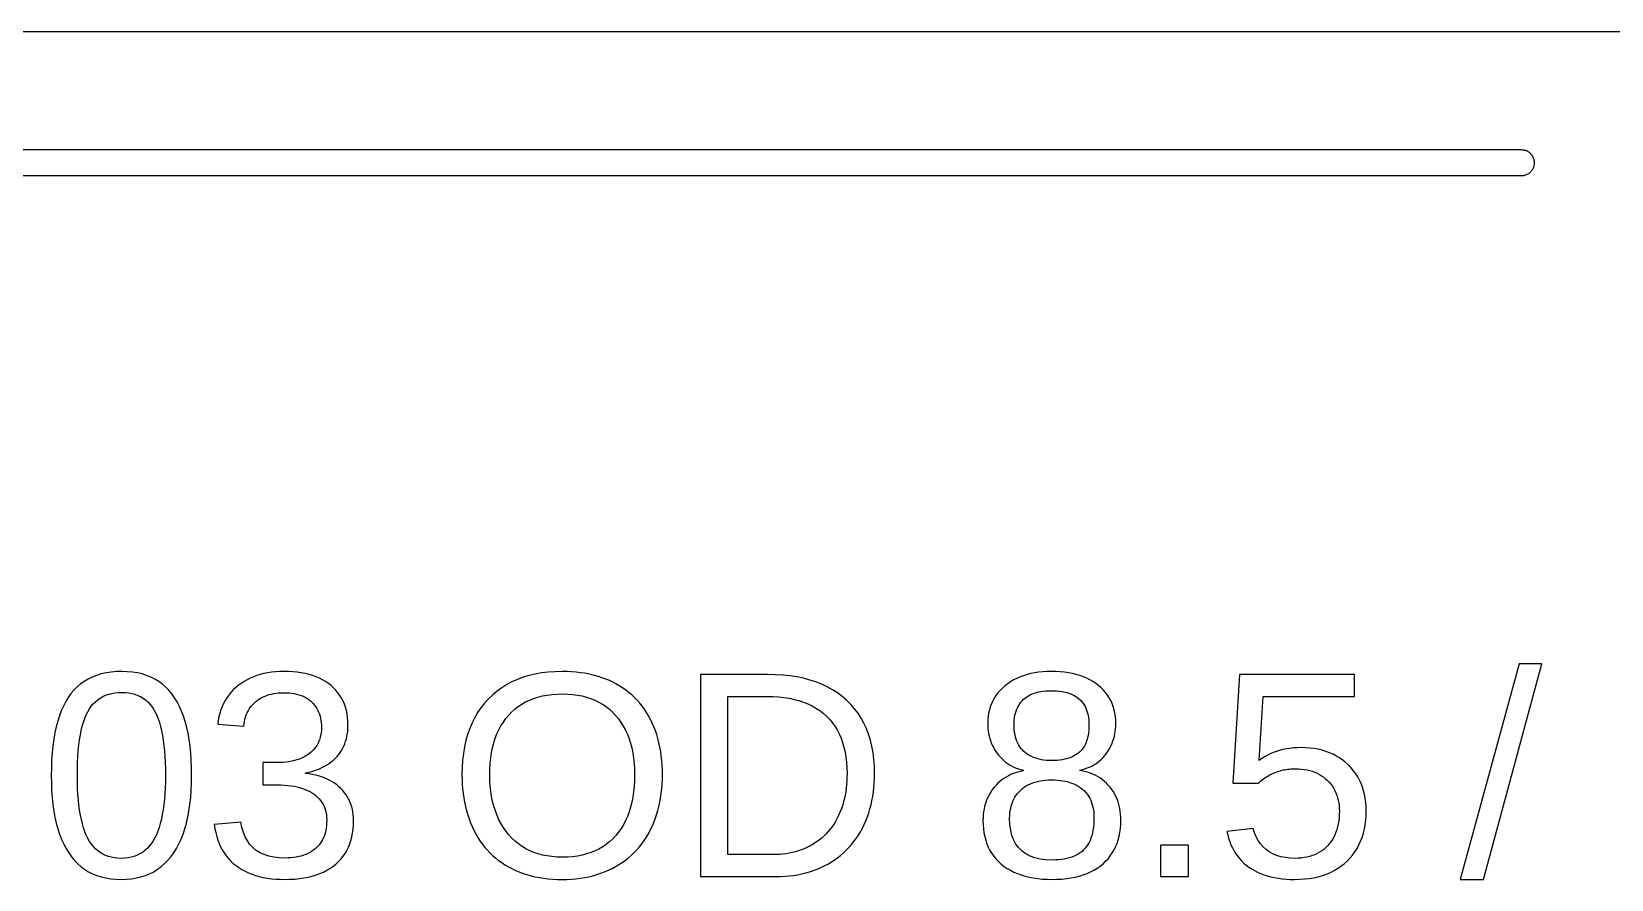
# Model space of a CAD drawing. Extents: x -27 to 133, y -77 to 15.
# Drawn here: x 33.37 to 45.7, y -6.84 to -0.23 of the extents above; entities that cross this region are included whole.
import ezdxf

# ---------------------------------------------------------------- set-up
doc = ezdxf.new("R2010")
doc.units = 0
doc.layers.get('0').update_dxf_attribs({"linetype": 'CONTINUOUS'})

msp = doc.modelspace()

# ---------------------------------------------------------------- linework, layer by layer
for points in [[(0.225, -0.225), (46, -0.225)], [(1.34766, -1.34887), (45, -1.34887), (45.0065, -1.34865), (45.0131, -1.34801), (45.0195, -1.34695), (45.0259, -1.34546), (45.0321, -1.34356), (45.0383, -1.34126), (45.0442, -1.33855), (45.05, -1.33547), (45.0556, -1.33201), (45.0609, -1.3282), (45.0659, -1.32405), (45.0707, -1.31958), (45.0752, -1.3148), (45.0793, -1.30974), (45.0831, -1.30442), (45.0866, -1.29887), (45.0897, -1.2931), (45.0924, -1.28714), (45.0947, -1.28101), (45.0966, -1.27475), (45.0981, -1.26838), (45.0991, -1.26192), (45.0998, -1.25541), (45.1, -1.24887), (45.0998, -1.24233), (45.0991, -1.23581), (45.0981, -1.22936), (45.0966, -1.22299), (45.0947, -1.21672), (45.0924, -1.2106), (45.0897, -1.20464), (45.0866, -1.19887), (45.0831, -1.19331), (45.0793, -1.18799), (45.0752, -1.18293), (45.0707, -1.17816), (45.0659, -1.17368), (45.0609, -1.16953), (45.0556, -1.16572), (45.05, -1.16226), (45.0442, -1.15918), (45.0383, -1.15648), (45.0321, -1.15417), (45.0259, -1.15227), (45.0195, -1.15079), (45.0131, -1.14972), (45.0065, -1.14908), (45, -1.14887), (1.24766, -1.14887)]]:
    msp.add_lwpolyline(points)
for points in [[(45.1565, -5.15847), (44.9797, -5.15847), (44.5198, -6.8413), (44.7011, -6.8413)], [(34.113, -6.84007), (34.1524, -6.83638), (34.1903, -6.83022), (34.2267, -6.8216), (34.2614, -6.81052), (34.2946, -6.79697), (34.3263, -6.78096), (34.3563, -6.76249), (34.3848, -6.74155), (34.4117, -6.71816), (34.4371, -6.6923), (34.4609, -6.66397), (34.4831, -6.63319), (34.5037, -6.60006), (34.5227, -6.56473), (34.54, -6.52718), (34.5556, -6.48743), (34.5697, -6.44546), (34.582, -6.40128), (34.5927, -6.35489), (34.6018, -6.30628), (34.6092, -6.25547), (34.615, -6.20244), (34.6191, -6.1472), (34.6216, -6.08976), (34.6224, -6.0301), (34.6216, -5.96946), (34.6193, -5.91116), (34.6153, -5.85519), (34.6099, -5.80155), (34.6028, -5.75024), (34.5942, -5.70126), (34.584, -5.65461), (34.5722, -5.61029), (34.5589, -5.5683), (34.544, -5.52864), (34.5275, -5.49132), (34.5094, -5.45632), (34.4898, -5.42366), (34.4686, -5.39336), (34.4456, -5.3655), (34.4208, -5.34005), (34.3944, -5.31703), (34.3662, -5.29643), (34.3363, -5.27826), (34.3047, -5.26251), (34.2713, -5.24918), (34.2363, -5.23828), (34.1994, -5.22979), (34.1609, -5.22374), (34.1206, -5.2201), (34.0786, -5.21889), (34.0355, -5.22009), (33.9941, -5.22368), (33.9546, -5.22968), (33.9169, -5.23806), (33.8811, -5.24885), (33.847, -5.26203), (33.8148, -5.27761), (33.7844, -5.29558), (33.7558, -5.31596), (33.729, -5.33872), (33.704, -5.36389), (33.6809, -5.39145), (33.6596, -5.42141), (33.64, -5.45377), (33.6219, -5.48855), (33.6055, -5.52573), (33.5906, -5.56532), (33.5772, -5.60732), (33.5655, -5.65173), (33.5553, -5.69855), (33.5466, -5.74779), (33.5396, -5.79943), (33.5341, -5.85348), (33.5301, -5.90994), (33.5278, -5.96881), (33.527, -6.0301), (33.5278, -6.09008), (33.5302, -6.14782), (33.5343, -6.2033), (33.5399, -6.25653), (33.5472, -6.30751), (33.5561, -6.35624), (33.5666, -6.40272), (33.5787, -6.44694), (33.5924, -6.48892), (33.6078, -6.52864), (33.6247, -6.56612), (33.6433, -6.60134), (33.6635, -6.63431), (33.6853, -6.66493), (33.7087, -6.6931), (33.7337, -6.71882), (33.7603, -6.74209), (33.7885, -6.76291), (33.8184, -6.78129), (33.8498, -6.79721), (33.8828, -6.81068), (33.9174, -6.82171), (33.9536, -6.83028), (33.9915, -6.8364), (34.0309, -6.84008), (34.0719, -6.8413)], [(35.3898, -6.84059), (35.4273, -6.83847), (35.4634, -6.83493), (35.498, -6.82997), (35.5313, -6.82359), (35.5632, -6.8158), (35.5937, -6.80659), (35.6227, -6.79596), (35.6504, -6.78392), (35.6766, -6.77046), (35.7015, -6.75558), (35.7249, -6.73929), (35.747, -6.72158), (35.7675, -6.70258), (35.7864, -6.68241), (35.8036, -6.66108), (35.8192, -6.63858), (35.8332, -6.61492), (35.8455, -6.59009), (35.8562, -6.5641), (35.8652, -6.53694), (35.8726, -6.50862), (35.8783, -6.47913), (35.8824, -6.44848), (35.8849, -6.41666), (35.8857, -6.38367), (35.8851, -6.36074), (35.8834, -6.33841), (35.8805, -6.3167), (35.8764, -6.29559), (35.8712, -6.27509), (35.8648, -6.2552), (35.8572, -6.23592), (35.8484, -6.21725), (35.8385, -6.19919), (35.8275, -6.18174), (35.8152, -6.1649), (35.8018, -6.14866), (35.7873, -6.13304), (35.7716, -6.1182), (35.7551, -6.10431), (35.7376, -6.09137), (35.7193, -6.07939), (35.6999, -6.06836), (35.6797, -6.05828), (35.6585, -6.04916), (35.6364, -6.04099), (35.6134, -6.03377), (35.5894, -6.02751), (35.5646, -6.0222), (35.5388, -6.01784), (35.512, -6.01444), (35.512, -6.00997), (35.5364, -6.00444), (35.5598, -5.99819), (35.5823, -5.99122), (35.6039, -5.98353), (35.6246, -5.97512), (35.6444, -5.96598), (35.6633, -5.95613), (35.6813, -5.94555), (35.6984, -5.93425), (35.7146, -5.92223), (35.7298, -5.90949), (35.7442, -5.89603), (35.7576, -5.88184), (35.7701, -5.86696), (35.7816, -5.85142), (35.7921, -5.8352), (35.8016, -5.81831), (35.8101, -5.80076), (35.8176, -5.78253), (35.8241, -5.76364), (35.8296, -5.74408), (35.8341, -5.72385), (35.8376, -5.70295), (35.8401, -5.68138), (35.8416, -5.65915), (35.8421, -5.63624), (35.8413, -5.60646), (35.839, -5.5777), (35.8351, -5.54997), (35.8297, -5.52327), (35.8227, -5.49759), (35.8141, -5.47294), (35.804, -5.44931), (35.7923, -5.42671), (35.7791, -5.40514), (35.7643, -5.38459), (35.748, -5.36507), (35.7301, -5.34658), (35.7106, -5.32911), (35.6898, -5.31281), (35.6677, -5.2978), (35.6443, -5.28411), (35.6197, -5.27172), (35.5939, -5.26063), (35.5667, -5.25085), (35.5384, -5.24237), (35.5088, -5.23519), (35.4779, -5.22933), (35.4458, -5.22476), (35.4124, -5.2215), (35.3778, -5.21954), (35.3419, -5.21889), (35.309, -5.21953), (35.277, -5.22146), (35.246, -5.22467), (35.2158, -5.22917), (35.1866, -5.23495), (35.1584, -5.24201), (35.1311, -5.25036), (35.1047, -5.25999), (35.0792, -5.27091), (35.0547, -5.28311), (35.0311, -5.2966), (35.0084, -5.31137), (34.9867, -5.32743), (34.9661, -5.34463), (34.9469, -5.36284), (34.9291, -5.38205), (34.9126, -5.40227), (34.8975, -5.42349), (34.8838, -5.44573), (34.8715, -5.46897), (34.8605, -5.49321), (34.8509, -5.51846), (34.8426, -5.54472), (34.8358, -5.57198), (34.8303, -5.60025), (34.8261, -5.62953), (35.0287, -5.6452), (35.0311, -5.62642), (35.0344, -5.60831), (35.0385, -5.59085), (35.0434, -5.57406), (35.0492, -5.55793), (35.0557, -5.54247), (35.0631, -5.52766), (35.0712, -5.51352), (35.0802, -5.50004), (35.09, -5.48722), (35.1006, -5.47507), (35.1121, -5.46357), (35.1243, -5.45274), (35.1373, -5.44265), (35.1508, -5.43336), (35.165, -5.42487), (35.1798, -5.4172), (35.1951, -5.41033), (35.2111, -5.40428), (35.2276, -5.39902), (35.2448, -5.39458), (35.2626, -5.39095), (35.281, -5.38812), (35.2999, -5.3861), (35.3195, -5.38489), (35.3397, -5.38448), (35.3618, -5.38492), (35.3831, -5.38622), (35.4035, -5.38839), (35.4231, -5.39142), (35.4418, -5.39533), (35.4596, -5.4001), (35.4766, -5.40573), (35.4928, -5.41224), (35.5081, -5.41961), (35.5225, -5.42785), (35.5361, -5.43696), (35.5488, -5.44693), (35.5607, -5.45778), (35.5717, -5.46937), (35.5818, -5.48159), (35.5911, -5.49443), (35.5994, -5.50791), (35.6069, -5.52202), (35.6135, -5.53675), (35.6192, -5.55212), (35.6241, -5.56811), (35.6281, -5.58473), (35.6311, -5.60198), (35.6333, -5.61986), (35.6347, -5.63837), (35.6351, -5.65751), (35.6346, -5.6768), (35.6329, -5.69544), (35.6302, -5.71343), (35.6265, -5.73076), (35.6216, -5.74743), (35.6157, -5.76345), (35.6087, -5.77881), (35.6006, -5.79352), (35.5914, -5.80757), (35.5811, -5.82097), (35.5698, -5.83371), (35.5574, -5.84579), (35.5439, -5.85723), (35.5294, -5.8679), (35.5141, -5.87772), (35.4979, -5.88669), (35.4807, -5.89481), (35.4628, -5.90207), (35.4439, -5.90847), (35.4241, -5.91402), (35.4035, -5.91872), (35.382, -5.92256), (35.3596, -5.92555), (35.3363, -5.92769), (35.3122, -5.92897), (35.2871, -5.9294), (35.1775, -5.9294), (35.1775, -6.10395), (35.2916, -6.10395), (35.3198, -6.10438), (35.347, -6.10566), (35.3732, -6.10779), (35.3983, -6.11078), (35.4223, -6.11463), (35.4454, -6.11932), (35.4674, -6.12488), (35.4883, -6.13128), (35.5082, -6.13854), (35.5271, -6.14665), (35.5449, -6.15562), (35.5617, -6.16544), (35.5775, -6.17612), (35.5921, -6.18756), (35.6056, -6.19966), (35.6179, -6.21244), (35.629, -6.22588), (35.639, -6.23999), (35.6478, -6.25478), (35.6554, -6.27022), (35.6618, -6.28634), (35.6671, -6.30313), (35.6712, -6.32058), (35.6742, -6.33871), (35.6759, -6.3575), (35.6765, -6.37696), (35.676, -6.39925), (35.6744, -6.42068), (35.6719, -6.44125), (35.6683, -6.46096), (35.6637, -6.47981), (35.658, -6.4978), (35.6514, -6.51493), (35.6437, -6.5312), (35.6349, -6.5466), (35.6252, -6.56115), (35.6144, -6.57484), (35.6026, -6.58766), (35.5898, -6.59963), (35.576, -6.61072), (35.5615, -6.62092), (35.5463, -6.63023), (35.5302, -6.63866), (35.5134, -6.6462), (35.4958, -6.65285), (35.4774, -6.65862), (35.4583, -6.6635), (35.4383, -6.66749), (35.4176, -6.67059), (35.3962, -6.67281), (35.3739, -6.67414), (35.3509, -6.67459), (35.3058, -6.67293), (35.2638, -6.66797), (35.225, -6.65969), (35.1892, -6.6481), (35.1566, -6.63321), (35.127, -6.615), (35.1006, -6.59348), (35.0773, -6.56865), (35.0571, -6.54052), (35.04, -6.50907), (35.026, -6.47431), (35.0152, -6.43624), (35.0074, -6.39486), (34.7993, -6.41389), (34.8041, -6.44581), (34.8103, -6.4765), (34.8178, -6.50597), (34.8268, -6.53422), (34.8371, -6.56124), (34.8487, -6.58704), (34.8618, -6.61161), (34.8762, -6.63496), (34.892, -6.65708), (34.9091, -6.67798), (34.9276, -6.69765), (34.9475, -6.7161), (34.9688, -6.73333), (34.9913, -6.7493), (35.015, -6.76399), (35.0398, -6.77741), (35.0657, -6.78955), (35.0928, -6.80041), (35.1211, -6.81), (35.1505, -6.8183), (35.181, -6.82533), (35.2127, -6.83108), (35.2455, -6.83555), (35.2795, -6.83875), (35.3146, -6.84066), (35.3509, -6.8413)], [(37.5494, -6.84071), (37.5853, -6.83895), (37.6204, -6.836), (37.6548, -6.83187), (37.6884, -6.82657), (37.7212, -6.82009), (37.7533, -6.81243), (37.7847, -6.80359), (37.8153, -6.79358), (37.8451, -6.78238), (37.8742, -6.77001), (37.9025, -6.75645), (37.9301, -6.74172), (37.9568, -6.7259), (37.9825, -6.70905), (38.0073, -6.69118), (38.0311, -6.67229), (38.0539, -6.65238), (38.0758, -6.63145), (38.0966, -6.60951), (38.1165, -6.58654), (38.1355, -6.56255), (38.1534, -6.53754), (38.1704, -6.51152), (38.1864, -6.48447), (38.2014, -6.45641), (38.2154, -6.42747), (38.2283, -6.3978), (38.24, -6.3674), (38.2507, -6.33628), (38.2602, -6.30442), (38.2686, -6.27184), (38.2758, -6.23853), (38.282, -6.2045), (38.287, -6.16973), (38.2909, -6.13423), (38.2937, -6.09801), (38.2954, -6.06106), (38.296, -6.02338), (38.2954, -5.98556), (38.2938, -5.94852), (38.291, -5.91225), (38.2871, -5.87677), (38.2822, -5.84208), (38.2761, -5.80816), (38.2689, -5.77502), (38.2606, -5.74267), (38.2512, -5.7111), (38.2407, -5.6803), (38.2291, -5.65029), (38.2164, -5.62106), (38.2025, -5.59262), (38.1877, -5.56507), (38.1718, -5.53855), (38.155, -5.51305), (38.1372, -5.48858), (38.1183, -5.46514), (38.0985, -5.44273), (38.0778, -5.42134), (38.056, -5.40098), (38.0332, -5.38164), (38.0095, -5.36333), (37.9848, -5.34605), (37.959, -5.32979), (37.9323, -5.31456), (37.9048, -5.30041), (37.8764, -5.28739), (37.8473, -5.2755), (37.8175, -5.26474), (37.7869, -5.25512), (37.7556, -5.24663), (37.7235, -5.23927), (37.6906, -5.23304), (37.657, -5.22795), (37.6226, -5.22398), (37.5875, -5.22115), (37.5516, -5.21946), (37.515, -5.21889), (37.4591, -5.22015), (37.4052, -5.22394), (37.3532, -5.23024), (37.3031, -5.23907), (37.255, -5.25042), (37.2087, -5.2643), (37.1644, -5.28069), (37.122, -5.29961), (37.0815, -5.32106), (37.0429, -5.34502), (37.0063, -5.37151), (36.9716, -5.40052), (36.9387, -5.43205), (36.9081, -5.46582), (36.88, -5.50154), (36.8542, -5.53922), (36.831, -5.57885), (36.8101, -5.62043), (36.7918, -5.66396), (36.7758, -5.70945), (36.7624, -5.75689), (36.7513, -5.80628), (36.7428, -5.85762), (36.7367, -5.91092), (36.733, -5.96618), (36.7318, -6.02338), (36.7323, -6.06123), (36.734, -6.09834), (36.7367, -6.13472), (36.7405, -6.17037), (36.7455, -6.20528), (36.7515, -6.23945), (36.7587, -6.27289), (36.7669, -6.30559), (36.7763, -6.33756), (36.7867, -6.3688), (36.7982, -6.3993), (36.8109, -6.42906), (36.8246, -6.45809), (36.8394, -6.48623), (36.8552, -6.51333), (36.8719, -6.53939), (36.8897, -6.56441), (36.9084, -6.5884), (36.9281, -6.61134), (36.9488, -6.63324), (36.9705, -6.65411), (36.9932, -6.67393), (37.0168, -6.69272), (37.0415, -6.71047), (37.0671, -6.72718), (37.0937, -6.74285), (37.1212, -6.75741), (37.1495, -6.77081), (37.1786, -6.78304), (37.2085, -6.79411), (37.2391, -6.80402), (37.2706, -6.81276), (37.3028, -6.82033), (37.3358, -6.82674), (37.3696, -6.83198), (37.4042, -6.83606), (37.4396, -6.83897), (37.4758, -6.84072), (37.5127, -6.8413)], [(39.2182, -6.81835), (39.2523, -6.81662), (39.2859, -6.81374), (39.3188, -6.80971), (39.351, -6.80453), (39.3826, -6.79819), (39.4136, -6.79071), (39.444, -6.78207), (39.4737, -6.77228), (39.5028, -6.76133), (39.5312, -6.74924), (39.559, -6.73599), (39.5862, -6.72159), (39.6126, -6.70611), (39.638, -6.68961), (39.6625, -6.67211), (39.6861, -6.65358), (39.7087, -6.63405), (39.7304, -6.6135), (39.7511, -6.59194), (39.7709, -6.56937), (39.7898, -6.54578), (39.8077, -6.52118), (39.8247, -6.49557), (39.8407, -6.46895), (39.8558, -6.44131), (39.8699, -6.4128), (39.8829, -6.38357), (39.8947, -6.35362), (39.9054, -6.32295), (39.9149, -6.29156), (39.9234, -6.25944), (39.9307, -6.22661), (39.9369, -6.19305), (39.9419, -6.15877), (39.9459, -6.12377), (39.9487, -6.08805), (39.9504, -6.0516), (39.951, -6.01444), (39.9497, -5.95846), (39.9458, -5.90449), (39.9394, -5.85253), (39.9303, -5.80257), (39.9188, -5.75462), (39.9046, -5.70868), (39.8879, -5.66474), (39.8685, -5.62281), (39.8466, -5.58288), (39.8222, -5.54496), (39.7951, -5.50905), (39.7655, -5.47514), (39.7333, -5.44324), (39.6988, -5.41353), (39.662, -5.38619), (39.6231, -5.36123), (39.5821, -5.33865), (39.5389, -5.31845), (39.4935, -5.30062), (39.4459, -5.28517), (39.3962, -5.2721), (39.3443, -5.2614), (39.2903, -5.25308), (39.2341, -5.24714), (39.1757, -5.24357), (39.1151, -5.24239), (38.5937, -5.24239), (38.5937, -6.81893), (39.1834, -6.81893)], [(41.3744, -6.84058), (41.4122, -6.83842), (41.4486, -6.83481), (41.4835, -6.82976), (41.517, -6.82326), (41.5491, -6.81532), (41.5797, -6.80594), (41.6089, -6.79512), (41.6367, -6.78285), (41.663, -6.76914), (41.688, -6.75399), (41.7115, -6.73739), (41.7335, -6.71935), (41.754, -6.70002), (41.7729, -6.67954), (41.7902, -6.65793), (41.8058, -6.63518), (41.8197, -6.6113), (41.832, -6.58627), (41.8427, -6.5601), (41.8517, -6.5328), (41.8591, -6.50436), (41.8649, -6.47478), (41.869, -6.44406), (41.8714, -6.4122), (41.8723, -6.3792), (41.8718, -6.35558), (41.8703, -6.33258), (41.8678, -6.31019), (41.8643, -6.28842), (41.8598, -6.26726), (41.8544, -6.24672), (41.8479, -6.22679), (41.8405, -6.20748), (41.832, -6.18879), (41.8226, -6.17071), (41.8122, -6.15325), (41.8008, -6.1364), (41.7883, -6.12017), (41.775, -6.10471), (41.7609, -6.09019), (41.746, -6.0766), (41.7303, -6.06394), (41.7139, -6.05222), (41.6966, -6.04143), (41.6785, -6.03158), (41.6596, -6.02266), (41.64, -6.01467), (41.6195, -6.00762), (41.5983, -6.0015), (41.5762, -5.99632), (41.5534, -5.99206), (41.5534, -5.98758), (41.573, -5.98317), (41.592, -5.97789), (41.6104, -5.97171), (41.6281, -5.96465), (41.6451, -5.9567), (41.6615, -5.94786), (41.6773, -5.93813), (41.6924, -5.92752), (41.7068, -5.91602), (41.7206, -5.90364), (41.7338, -5.89036), (41.7463, -5.8762), (41.7581, -5.86115), (41.7692, -5.84545), (41.7794, -5.82934), (41.7887, -5.81282), (41.7972, -5.79589), (41.8047, -5.77855), (41.8114, -5.7608), (41.8171, -5.74264), (41.822, -5.72407), (41.826, -5.70508), (41.8291, -5.68569), (41.8313, -5.66589), (41.8327, -5.64568), (41.8331, -5.62505), (41.8323, -5.59676), (41.8299, -5.56939), (41.8259, -5.54292), (41.8203, -5.51737), (41.8132, -5.49274), (41.8044, -5.46901), (41.794, -5.44621), (41.782, -5.42431), (41.7685, -5.40333), (41.7533, -5.38327), (41.7366, -5.36411), (41.7182, -5.34587), (41.6983, -5.32855), (41.6769, -5.31233), (41.6545, -5.2974), (41.6308, -5.28378), (41.606, -5.27145), (41.5801, -5.26042), (41.553, -5.25068), (41.5247, -5.24225), (41.4953, -5.23511), (41.4647, -5.22927), (41.4329, -5.22473), (41.4, -5.22149), (41.3659, -5.21954), (41.3307, -5.21889), (41.2963, -5.21955), (41.263, -5.22154), (41.2308, -5.22485), (41.1997, -5.22948), (41.1696, -5.23544), (41.1407, -5.24273), (41.1129, -5.25134), (41.0861, -5.26127), (41.0605, -5.27252), (41.0359, -5.2851), (41.0124, -5.29901), (40.99, -5.31424), (40.9687, -5.33079), (40.9488, -5.34841), (40.9304, -5.36683), (40.9137, -5.38607), (40.8985, -5.40611), (40.885, -5.42695), (40.873, -5.44861), (40.8626, -5.47107), (40.8539, -5.49434), (40.8467, -5.51842), (40.8411, -5.54331), (40.8371, -5.569), (40.8347, -5.5955), (40.8339, -5.62281), (40.8344, -5.64344), (40.8357, -5.66365), (40.8379, -5.68345), (40.841, -5.70285), (40.8449, -5.72183), (40.8498, -5.7404), (40.8555, -5.75856), (40.8621, -5.77631), (40.8696, -5.79365), (40.8779, -5.81058), (40.8872, -5.8271), (40.8973, -5.84321), (40.9083, -5.85891), (40.9201, -5.87398), (40.9325, -5.88822), (40.9456, -5.90163), (40.9592, -5.9142), (40.9736, -5.92594), (40.9886, -5.93685), (41.0042, -5.94692), (41.0205, -5.95615), (41.0374, -5.96455), (41.0549, -5.97212), (41.0731, -5.97886), (41.0919, -5.98475), (41.1114, -5.98982), (41.1114, -5.99429), (41.0905, -5.99822), (41.0702, -6.00314), (41.0505, -6.00903), (41.0314, -6.0159), (41.0128, -6.02375), (40.9949, -6.03258), (40.9775, -6.0424), (40.9607, -6.05319), (40.9444, -6.06496), (40.9288, -6.07771), (40.9137, -6.09145), (40.8993, -6.10616), (40.8854, -6.12185), (40.8723, -6.13832), (40.8603, -6.15538), (40.8493, -6.17301), (40.8394, -6.19123), (40.8305, -6.21004), (40.8226, -6.22942), (40.8158, -6.24939), (40.8101, -6.26994), (40.8054, -6.29107), (40.8017, -6.31279), (40.7991, -6.33509), (40.7975, -6.35797), (40.797, -6.38143), (40.7978, -6.41475), (40.8004, -6.44687), (40.8046, -6.4778), (40.8105, -6.50754), (40.8181, -6.53609), (40.8274, -6.56345), (40.8384, -6.58961), (40.851, -6.61459), (40.8654, -6.63837), (40.8814, -6.66096), (40.8991, -6.68236), (40.9185, -6.70256), (40.9396, -6.72158), (40.9623, -6.73929), (40.9862, -6.75558), (41.0114, -6.77046), (41.0379, -6.78392), (41.0657, -6.79596), (41.0948, -6.80659), (41.1252, -6.8158), (41.157, -6.82359), (41.19, -6.82997), (41.2243, -6.83493), (41.26, -6.83847), (41.2969, -6.84059), (41.3352, -6.8413)], [(43.2671, -6.84045), (43.3056, -6.83791), (43.3426, -6.83367), (43.3783, -6.82774), (43.4127, -6.82012), (43.4457, -6.81079), (43.4773, -6.79978), (43.5076, -6.78706), (43.5365, -6.77266), (43.564, -6.75656), (43.5902, -6.73876), (43.6151, -6.71927), (43.6386, -6.69808), (43.6605, -6.67542), (43.6807, -6.6515), (43.6991, -6.62632), (43.7158, -6.59988), (43.7307, -6.57219), (43.7438, -6.54324), (43.7553, -6.51303), (43.7649, -6.48156), (43.7728, -6.44883), (43.7789, -6.41485), (43.7833, -6.37961), (43.786, -6.34311), (43.7868, -6.30535), (43.786, -6.2721), (43.7836, -6.23983), (43.7795, -6.20854), (43.7738, -6.17823), (43.7664, -6.1489), (43.7574, -6.12055), (43.7468, -6.09318), (43.7345, -6.06679), (43.7206, -6.04138), (43.7051, -6.01695), (43.6879, -5.9935), (43.6691, -5.97103), (43.6487, -5.94954), (43.6268, -5.92935), (43.6039, -5.91077), (43.5798, -5.89381), (43.5547, -5.87846), (43.5284, -5.86473), (43.501, -5.85262), (43.4724, -5.84212), (43.4428, -5.83323), (43.412, -5.82596), (43.3801, -5.82031), (43.3471, -5.81627), (43.313, -5.81385), (43.2777, -5.81304), (43.2482, -5.81363), (43.2193, -5.81542), (43.1913, -5.8184), (43.164, -5.82257), (43.1374, -5.82793), (43.1116, -5.83449), (43.0866, -5.84224), (43.0623, -5.85117), (43.0387, -5.8613), (43.0159, -5.87262), (42.9939, -5.88514), (42.9726, -5.89884), (42.9521, -5.91374), (42.9823, -5.41357), (43.6951, -5.41357), (43.6951, -5.24239), (42.7988, -5.24239), (42.7463, -6.09052), (42.9432, -6.09052), (42.954, -6.08126), (42.9649, -6.07243), (42.9757, -6.06402), (42.9866, -6.05604), (42.9974, -6.04848), (43.0082, -6.04134), (43.0191, -6.03463), (43.0299, -6.02834), (43.0408, -6.02247), (43.0516, -6.01703), (43.0625, -6.01201), (43.0733, -6.00742), (43.0842, -6.00325), (43.0951, -5.99944), (43.1061, -5.99594), (43.1173, -5.99274), (43.1286, -5.98985), (43.14, -5.98726), (43.1516, -5.98497), (43.1633, -5.98299), (43.1752, -5.98132), (43.1871, -5.97995), (43.1992, -5.97888), (43.2115, -5.97812), (43.2238, -5.97766), (43.2363, -5.97751), (43.2601, -5.97805), (43.283, -5.97968), (43.3052, -5.9824), (43.3266, -5.9862), (43.3473, -5.99108), (43.3672, -5.99706), (43.3864, -6.00411), (43.4048, -6.01226), (43.4224, -6.02149), (43.4393, -6.0318), (43.4554, -6.04321), (43.4707, -6.05569), (43.4853, -6.06927), (43.4989, -6.08372), (43.5115, -6.09885), (43.523, -6.11465), (43.5334, -6.13113), (43.5426, -6.14828), (43.5508, -6.16611), (43.5579, -6.18461), (43.5639, -6.20379), (43.5689, -6.22365), (43.5727, -6.24418), (43.5754, -6.26538), (43.5771, -6.28726), (43.5776, -6.30982), (43.5771, -6.33573), (43.5754, -6.36076), (43.5727, -6.38493), (43.5689, -6.40824), (43.564, -6.43067), (43.5581, -6.45224), (43.551, -6.47294), (43.5429, -6.49278), (43.5336, -6.51174), (43.5233, -6.52984), (43.5119, -6.54707), (43.4994, -6.56344), (43.4858, -6.57894), (43.4713, -6.59342), (43.4559, -6.60674), (43.4397, -6.6189), (43.4227, -6.62991), (43.4048, -6.63976), (43.3861, -6.64845), (43.3666, -6.65598), (43.3462, -6.66235), (43.325, -6.66756), (43.303, -6.67162), (43.2801, -6.67451), (43.2564, -6.67625), (43.2319, -6.67683), (43.1924, -6.67545), (43.1554, -6.67129), (43.1207, -6.66438), (43.0883, -6.65469), (43.0584, -6.64224), (43.0308, -6.62701), (43.0056, -6.60903), (42.9827, -6.58827), (42.9622, -6.56475), (42.9441, -6.53845), (42.9284, -6.5094), (42.915, -6.47757), (42.904, -6.44298), (42.7004, -6.46647), (42.7065, -6.49402), (42.7138, -6.52055), (42.7222, -6.54606), (42.7318, -6.57055), (42.7427, -6.59402), (42.7546, -6.61647), (42.7678, -6.6379), (42.7822, -6.65831), (42.7977, -6.6777), (42.8144, -6.69607), (42.8323, -6.71343), (42.8513, -6.72976), (42.8716, -6.74507), (42.8929, -6.75931), (42.9152, -6.77241), (42.9386, -6.78436), (42.9629, -6.79518), (42.9883, -6.80486), (43.0147, -6.8134), (43.042, -6.8208), (43.0704, -6.82707), (43.0998, -6.83219), (43.1302, -6.83618), (43.1616, -6.83902), (43.194, -6.84073), (43.2274, -6.8413)], [(34.0472, -6.67591), (34.0214, -6.67315), (33.9967, -6.66855), (33.9731, -6.66211), (33.9508, -6.65382), (33.9295, -6.6437), (33.9094, -6.63174), (33.8905, -6.61793), (33.8727, -6.60229), (33.856, -6.5848), (33.8405, -6.56547), (33.8261, -6.54431), (33.8129, -6.5213), (33.8007, -6.49631), (33.7895, -6.46918), (33.7793, -6.43992), (33.7701, -6.40854), (33.7618, -6.37501), (33.7545, -6.33936), (33.7482, -6.30158), (33.7428, -6.26166), (33.7384, -6.21961), (33.735, -6.17543), (33.7326, -6.12912), (33.7311, -6.08067), (33.7307, -6.0301), (33.7311, -5.97806), (33.7326, -5.92832), (33.735, -5.88089), (33.7383, -5.83577), (33.7426, -5.79294), (33.7479, -5.75243), (33.7542, -5.71421), (33.7614, -5.6783), (33.7695, -5.6447), (33.7786, -5.61339), (33.7887, -5.5844), (33.7998, -5.5577), (33.8118, -5.53331), (33.8249, -5.51097), (33.8392, -5.49041), (33.8548, -5.47164), (33.8716, -5.45466), (33.8896, -5.43946), (33.9089, -5.42605), (33.9295, -5.41443), (33.9512, -5.4046), (33.9742, -5.39656), (33.9985, -5.3903), (34.024, -5.38583), (34.0507, -5.38315), (34.0786, -5.38226), (34.1059, -5.38316), (34.132, -5.38588), (34.1568, -5.39042), (34.1805, -5.39677), (34.2029, -5.40493), (34.2241, -5.41491), (34.2441, -5.4267), (34.2629, -5.44031), (34.2805, -5.45572), (34.2969, -5.47296), (34.3121, -5.492), (34.326, -5.51287), (34.3388, -5.53554), (34.3504, -5.56024), (34.3612, -5.58716), (34.371, -5.6163), (34.3799, -5.64767), (34.3878, -5.68126), (34.3948, -5.71708), (34.4009, -5.75512), (34.406, -5.79539), (34.4102, -5.83788), (34.4135, -5.8826), (34.4158, -5.92954), (34.4172, -5.97871), (34.4177, -6.0301), (34.4172, -6.0797), (34.4157, -6.12729), (34.4133, -6.17287), (34.4098, -6.21643), (34.4054, -6.25798), (34.4, -6.29752), (34.3937, -6.33505), (34.3863, -6.37057), (34.378, -6.40407), (34.3687, -6.43556), (34.3584, -6.46504), (34.3471, -6.4925), (34.3349, -6.51795), (34.3216, -6.54145), (34.3071, -6.56308), (34.2916, -6.58282), (34.2749, -6.60068), (34.2571, -6.61666), (34.2382, -6.63076), (34.2181, -6.64299), (34.1969, -6.65333), (34.1746, -6.66179), (34.1512, -6.66837), (34.1266, -6.67307), (34.101, -6.67589), (34.0741, -6.67683)], [(37.4726, -6.66684), (37.4339, -6.66375), (37.3965, -6.65861), (37.3605, -6.6514), (37.3259, -6.64213), (37.2926, -6.63081), (37.2607, -6.61743), (37.2302, -6.60199), (37.2011, -6.58449), (37.1733, -6.56493), (37.1469, -6.54331), (37.1219, -6.51963), (37.0982, -6.49389), (37.0761, -6.4664), (37.0558, -6.43746), (37.0372, -6.40707), (37.0204, -6.37522), (37.0054, -6.34193), (36.9921, -6.30719), (36.9806, -6.27099), (36.9709, -6.23335), (36.963, -6.19425), (36.9568, -6.15371), (36.9523, -6.11172), (36.9497, -6.06827), (36.9488, -6.02338), (36.9497, -5.97821), (36.9523, -5.93461), (36.9567, -5.89259), (36.9628, -5.85214), (36.9707, -5.81327), (36.9803, -5.77598), (36.9916, -5.74026), (37.0047, -5.70611), (37.0196, -5.67355), (37.0362, -5.64256), (37.0546, -5.61314), (37.0747, -5.5853), (37.0965, -5.55904), (37.12, -5.53454), (37.1449, -5.512), (37.1712, -5.49143), (37.1991, -5.47281), (37.2283, -5.45615), (37.2591, -5.44146), (37.2913, -5.42872), (37.3249, -5.41794), (37.36, -5.40912), (37.3966, -5.40226), (37.4346, -5.39736), (37.4741, -5.39442), (37.515, -5.39344), (37.5556, -5.39444), (37.5947, -5.39742), (37.6325, -5.40238), (37.6688, -5.40933), (37.7036, -5.41827), (37.737, -5.4292), (37.769, -5.44211), (37.7995, -5.457), (37.8286, -5.47389), (37.8563, -5.49276), (37.8825, -5.51361), (37.9073, -5.53645), (37.9307, -5.56128), (37.9524, -5.58785), (37.9724, -5.61592), (37.9907, -5.64548), (38.0073, -5.67654), (38.0221, -5.70909), (38.0351, -5.74314), (38.0464, -5.77869), (38.056, -5.81573), (38.0639, -5.85427), (38.07, -5.8943), (38.0743, -5.93583), (38.0769, -5.97886), (38.0778, -6.02338), (38.0769, -6.0699), (38.0743, -6.11476), (38.07, -6.15798), (38.064, -6.19955), (38.0562, -6.23947), (38.0467, -6.27774), (38.0355, -6.31437), (38.0225, -6.34934), (38.0078, -6.38267), (37.9914, -6.41435), (37.9732, -6.44438), (37.9534, -6.47276), (37.9318, -6.49949), (37.9086, -6.5244), (37.8838, -6.54731), (37.8576, -6.56824), (37.8299, -6.58717), (37.8007, -6.6041), (37.7699, -6.61905), (37.7377, -6.632), (37.704, -6.64296), (37.6687, -6.65193), (37.632, -6.6589), (37.5937, -6.66389), (37.554, -6.66687), (37.5127, -6.66787)], [(38.8074, -5.41357), (39.1107, -5.41357), (39.1566, -5.41448), (39.2009, -5.41722), (39.2435, -5.42177), (39.2843, -5.42814), (39.3235, -5.43633), (39.361, -5.44635), (39.3967, -5.45818), (39.4308, -5.47184), (39.4631, -5.48732), (39.4938, -5.50462), (39.5228, -5.52374), (39.55, -5.54468), (39.5756, -5.56744), (39.5993, -5.59193), (39.6212, -5.61807), (39.6411, -5.64586), (39.6592, -5.6753), (39.6753, -5.70639), (39.6896, -5.73912), (39.7019, -5.77351), (39.7124, -5.80954), (39.7209, -5.84722), (39.7276, -5.88655), (39.7323, -5.92753), (39.7352, -5.97016), (39.7361, -6.01444), (39.7357, -6.04408), (39.7345, -6.07312), (39.7324, -6.10155), (39.7294, -6.12937), (39.7257, -6.15658), (39.7211, -6.18318), (39.7157, -6.20918), (39.7094, -6.23456), (39.7023, -6.25933), (39.6944, -6.2835), (39.6857, -6.30706), (39.6761, -6.33), (39.6656, -6.35234), (39.6544, -6.37398), (39.6425, -6.39482), (39.6299, -6.41487), (39.6165, -6.43412), (39.6024, -6.45258), (39.5876, -6.47025), (39.572, -6.48712), (39.5558, -6.50319), (39.5388, -6.51847), (39.5211, -6.53296), (39.5027, -6.54666), (39.4835, -6.55955), (39.4637, -6.57166), (39.4432, -6.58291), (39.4222, -6.59327), (39.4008, -6.60272), (39.3788, -6.61128), (39.3563, -6.61893), (39.3334, -6.62568), (39.3099, -6.63153), (39.286, -6.63649), (39.2615, -6.64054), (39.2366, -6.64369), (39.2111, -6.64594), (39.1852, -6.64729), (39.1588, -6.64774), (38.8074, -6.64774)], [(41.3118, -5.91332), (41.2914, -5.91206), (41.2718, -5.90995), (41.2529, -5.90701), (41.2347, -5.90323), (41.2173, -5.8986), (41.2007, -5.89314), (41.1848, -5.88683), (41.1696, -5.87968), (41.1552, -5.8717), (41.1415, -5.86287), (41.1286, -5.8532), (41.1164, -5.84269), (41.1051, -5.83138), (41.0947, -5.8193), (41.0852, -5.80646), (41.0765, -5.79287), (41.0688, -5.77851), (41.062, -5.76339), (41.0561, -5.74751), (41.0511, -5.73087), (41.0471, -5.71346), (41.0439, -5.6953), (41.0416, -5.67637), (41.0403, -5.65669), (41.0398, -5.63624), (41.0402, -5.61615), (41.0416, -5.59683), (41.0438, -5.5783), (41.0468, -5.56055), (41.0508, -5.54358), (41.0557, -5.52739), (41.0614, -5.51199), (41.068, -5.49736), (41.0755, -5.48352), (41.0838, -5.47046), (41.0931, -5.45818), (41.1032, -5.44668), (41.1142, -5.43596), (41.1261, -5.42603), (41.1387, -5.4169), (41.1522, -5.40855), (41.1664, -5.401), (41.1815, -5.39425), (41.1973, -5.38829), (41.214, -5.38313), (41.2314, -5.37876), (41.2497, -5.37518), (41.2687, -5.3724), (41.2886, -5.37041), (41.3093, -5.36922), (41.3307, -5.36883), (41.3741, -5.37041), (41.414, -5.37515), (41.4504, -5.38307), (41.4834, -5.39414), (41.5129, -5.40838), (41.5389, -5.42579), (41.5614, -5.44636), (41.5805, -5.4701), (41.5961, -5.497), (41.6083, -5.52706), (41.6169, -5.56029), (41.6221, -5.59668), (41.6239, -5.63624), (41.6234, -5.65831), (41.6221, -5.67942), (41.6199, -5.69958), (41.6168, -5.71877), (41.6129, -5.737), (41.608, -5.75427), (41.6023, -5.77058), (41.5957, -5.78593), (41.5882, -5.80032), (41.5798, -5.81375), (41.5706, -5.82622), (41.5605, -5.83773), (41.5495, -5.84828), (41.5376, -5.85797), (41.525, -5.86687), (41.5115, -5.87501), (41.4973, -5.88237), (41.4822, -5.88895), (41.4664, -5.89476), (41.4497, -5.89979), (41.4323, -5.90406), (41.414, -5.90754), (41.3949, -5.91025), (41.3751, -5.91219), (41.3544, -5.91335), (41.333, -5.91374)], [(41.2883, -6.68833), (41.243, -6.68255), (41.2017, -6.67292), (41.1644, -6.65943), (41.131, -6.64209), (41.1015, -6.6209), (41.0759, -6.59585), (41.0543, -6.56695), (41.0366, -6.5342), (41.0228, -6.49759), (41.013, -6.45713), (41.0071, -6.41282), (41.0051, -6.36465), (41.0056, -6.34349), (41.0071, -6.32303), (41.0097, -6.30329), (41.0133, -6.28425), (41.0179, -6.26592), (41.0235, -6.2483), (41.0301, -6.23139), (41.0377, -6.21519), (41.0464, -6.19969), (41.0561, -6.1849), (41.0668, -6.17082), (41.0785, -6.15745), (41.0913, -6.14479), (41.1049, -6.13295), (41.1194, -6.12206), (41.1346, -6.11212), (41.1506, -6.10313), (41.1675, -6.09508), (41.1851, -6.08798), (41.2035, -6.08182), (41.2227, -6.07661), (41.2427, -6.07235), (41.2635, -6.06904), (41.2851, -6.06667), (41.3075, -6.06525), (41.3307, -6.06478), (41.3546, -6.06522), (41.3776, -6.06654), (41.3998, -6.06874), (41.4211, -6.07182), (41.4416, -6.07579), (41.4613, -6.08063), (41.4802, -6.08635), (41.4982, -6.09296), (41.5154, -6.10045), (41.5317, -6.10881), (41.5472, -6.11806), (41.5619, -6.12819), (41.5757, -6.13919), (41.5887, -6.15107), (41.6005, -6.16379), (41.6114, -6.17738), (41.6212, -6.19181), (41.63, -6.2071), (41.6377, -6.22325), (41.6444, -6.24025), (41.6501, -6.2581), (41.6548, -6.27681), (41.6584, -6.29637), (41.661, -6.31678), (41.6625, -6.33805), (41.663, -6.36018), (41.6625, -6.38613), (41.6611, -6.41099), (41.6587, -6.43473), (41.6554, -6.45737), (41.6511, -6.4789), (41.6459, -6.49933), (41.6397, -6.51866), (41.6325, -6.53687), (41.6244, -6.55398), (41.6154, -6.56999), (41.6053, -6.58489), (41.5944, -6.59869), (41.5825, -6.61137), (41.5696, -6.62304), (41.5557, -6.63378), (41.5408, -6.64358), (41.5249, -6.65245), (41.5081, -6.66039), (41.4902, -6.66739), (41.4714, -6.67346), (41.4515, -6.67859), (41.4307, -6.68279), (41.4089, -6.68606), (41.3861, -6.68839), (41.3622, -6.68979), (41.3374, -6.69026)], [(42.3993, -6.57389), (42.1812, -6.57389), (42.1812, -6.81893), (42.3993, -6.81893)]]:
    msp.add_lwpolyline(points, close=True)

doc.saveas('drawing.dxf')
